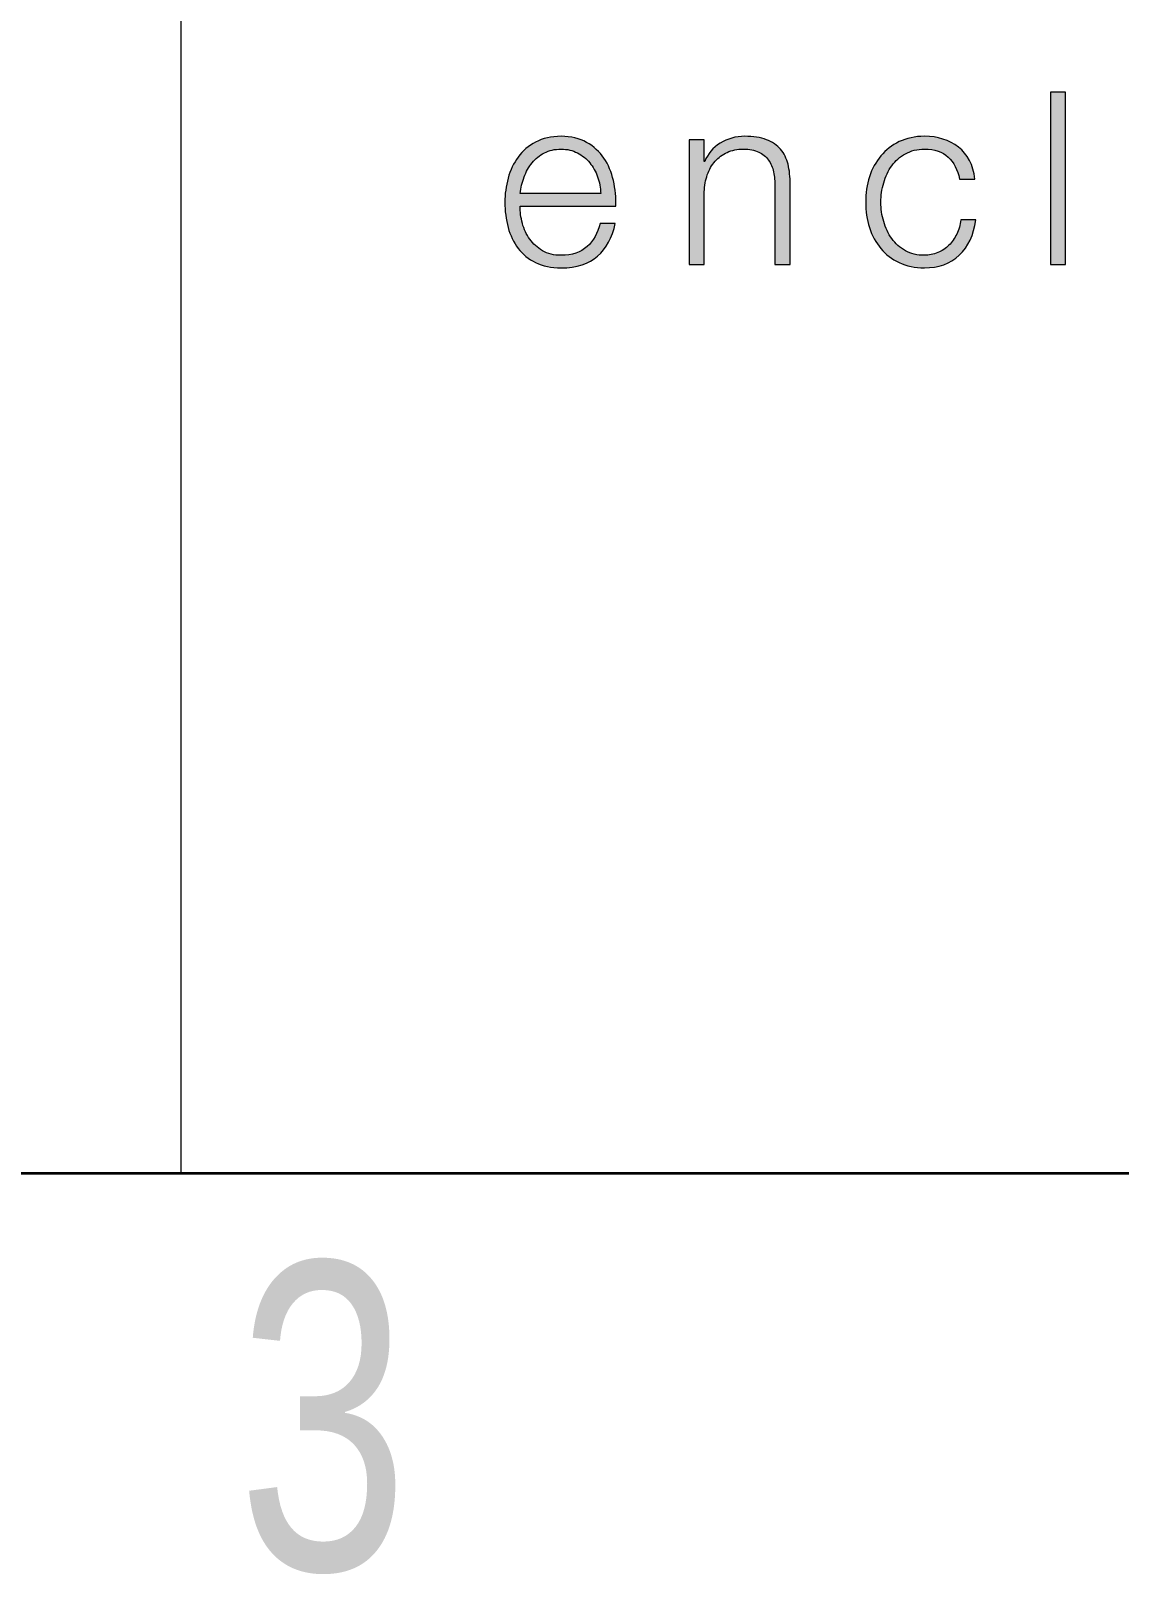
# Paper-space layout 'PCB' of a CAD drawing. Header units: millimetres. Extents: x 0 to 594, y 0 to 420.
# Drawn here: x 467.71 to 477.07, y 1.55 to 14.83 of the extents above; entities that cross this region are included whole.
import ezdxf

# ---------------------------------------------------------------- set-up
doc = ezdxf.new("R2010")
doc.units = ezdxf.units.MM
doc.linetypes.add('SLD-Solido', pattern=[0])
doc.layers.add('FORMAT', color=7, linetype='SLD-Solido', lineweight=35)
doc.styles.add('SLDTEXTSTYLE0', font='TXT', dxfattribs={"width": 0.75})

psp = doc.layouts.new('PCB')

# ---------------------------------------------------------------- hatches: boundary and pattern name
at = {"layer": 'FORMAT'}
psp.add_hatch(color=256, dxfattribs=at).paths.add_polyline_path([(476.614, 14.306), (476.483, 14.306), (476.483, 12.823), (476.614, 12.823)], flags=0)
h = psp.add_hatch(color=256, dxfattribs=at)
edge = h.paths.add_edge_path(flags=0)
edge.add_spline(control_points=[(472.742, 13.324), (472.745, 13.398), (472.738, 13.472), (472.722, 13.545)], knot_values=[21, 21, 21, 21, 22, 22, 22, 22], weights=[1, 1, 1, 1], degree=3, periodic=0)
edge.add_spline(control_points=[(472.722, 13.545), (472.705, 13.617), (472.678, 13.682), (472.64, 13.738)], knot_values=[0, 0, 0, 0, 1, 1, 1, 1], weights=[1, 1, 1, 1], degree=3, periodic=0)
edge.add_spline(control_points=[(472.64, 13.738), (472.602, 13.794), (472.552, 13.839), (472.491, 13.874)], knot_values=[1, 1, 1, 1, 2, 2, 2, 2], weights=[1, 1, 1, 1], degree=3, periodic=0)
edge.add_spline(control_points=[(472.491, 13.874), (472.43, 13.908), (472.357, 13.926), (472.271, 13.926)], knot_values=[2, 2, 2, 2, 3, 3, 3, 3], weights=[1, 1, 1, 1], degree=3, periodic=0)
edge.add_spline(control_points=[(472.271, 13.926), (472.187, 13.926), (472.114, 13.909), (472.052, 13.877)], knot_values=[3, 3, 3, 3, 4, 4, 4, 4], weights=[1, 1, 1, 1], degree=3, periodic=0)
edge.add_spline(control_points=[(472.052, 13.877), (471.991, 13.844), (471.94, 13.802), (471.902, 13.748)], knot_values=[4, 4, 4, 4, 5, 5, 5, 5], weights=[1, 1, 1, 1], degree=3, periodic=0)
edge.add_spline(control_points=[(471.902, 13.748), (471.863, 13.695), (471.834, 13.634), (471.815, 13.566)], knot_values=[5, 5, 5, 5, 6, 6, 6, 6], weights=[1, 1, 1, 1], degree=3, periodic=0)
edge.add_spline(control_points=[(471.815, 13.566), (471.797, 13.499), (471.787, 13.43), (471.787, 13.359)], knot_values=[6, 6, 6, 6, 7, 7, 7, 7], weights=[1, 1, 1, 1], degree=3, periodic=0)
edge.add_spline(control_points=[(471.787, 13.359), (471.787, 13.283), (471.797, 13.211), (471.815, 13.142)], knot_values=[7, 7, 7, 7, 8, 8, 8, 8], weights=[1, 1, 1, 1], degree=3, periodic=0)
edge.add_spline(control_points=[(471.815, 13.142), (471.834, 13.074), (471.863, 13.013), (471.902, 12.962)], knot_values=[8, 8, 8, 8, 9, 9, 9, 9], weights=[1, 1, 1, 1], degree=3, periodic=0)
edge.add_spline(control_points=[(471.902, 12.962), (471.94, 12.91), (471.991, 12.869), (472.052, 12.839)], knot_values=[9, 9, 9, 9, 10, 10, 10, 10], weights=[1, 1, 1, 1], degree=3, periodic=0)
edge.add_spline(control_points=[(472.052, 12.839), (472.114, 12.809), (472.187, 12.794), (472.271, 12.794)], knot_values=[10, 10, 10, 10, 11, 11, 11, 11], weights=[1, 1, 1, 1], degree=3, periodic=0)
edge.add_spline(control_points=[(472.271, 12.794), (472.407, 12.794), (472.512, 12.828), (472.586, 12.894)], knot_values=[11, 11, 11, 11, 12, 12, 12, 12], weights=[1, 1, 1, 1], degree=3, periodic=0)
edge.add_spline(control_points=[(472.586, 12.894), (472.66, 12.96), (472.711, 13.055), (472.738, 13.176)], knot_values=[12, 12, 12, 12, 13, 13, 13, 13], weights=[1, 1, 1, 1], degree=3, periodic=0)
edge.add_line((472.738, 13.176), (472.607, 13.176))
edge.add_spline(control_points=[(472.607, 13.176), (472.587, 13.093), (472.549, 13.027), (472.495, 12.977)], knot_values=[14, 14, 14, 14, 15, 15, 15, 15], weights=[1, 1, 1, 1], degree=3, periodic=0)
edge.add_spline(control_points=[(472.495, 12.977), (472.441, 12.927), (472.367, 12.902), (472.271, 12.902)], knot_values=[15, 15, 15, 15, 16, 16, 16, 16], weights=[1, 1, 1, 1], degree=3, periodic=0)
edge.add_spline(control_points=[(472.271, 12.902), (472.209, 12.902), (472.156, 12.915), (472.111, 12.942)], knot_values=[16, 16, 16, 16, 17, 17, 17, 17], weights=[1, 1, 1, 1], degree=3, periodic=0)
edge.add_spline(control_points=[(472.111, 12.942), (472.067, 12.968), (472.03, 13.001), (472.001, 13.041)], knot_values=[17, 17, 17, 17, 18, 18, 18, 18], weights=[1, 1, 1, 1], degree=3, periodic=0)
edge.add_spline(control_points=[(472.001, 13.041), (471.972, 13.081), (471.951, 13.127), (471.938, 13.177)], knot_values=[18, 18, 18, 18, 19, 19, 19, 19], weights=[1, 1, 1, 1], degree=3, periodic=0)
edge.add_spline(control_points=[(471.938, 13.177), (471.925, 13.228), (471.918, 13.277), (471.918, 13.324)], knot_values=[19, 19, 19, 19, 20, 20, 20, 20], weights=[1, 1, 1, 1], degree=3, periodic=0)
edge.add_line((471.918, 13.324), (472.742, 13.324))
edge = h.paths.add_edge_path(flags=0)
edge.add_spline(control_points=[(472.518, 13.698), (472.547, 13.663), (472.57, 13.623), (472.586, 13.577)], knot_values=[6, 6, 6, 6, 7, 7, 7, 7], weights=[1, 1, 1, 1], degree=3, periodic=0)
edge.add_spline(control_points=[(472.586, 13.577), (472.602, 13.531), (472.61, 13.483), (472.612, 13.434)], knot_values=[7, 7, 7, 7, 8, 8, 8, 8], weights=[1, 1, 1, 1], degree=3, periodic=0)
edge.add_line((472.612, 13.434), (471.918, 13.434))
edge.add_spline(control_points=[(471.918, 13.434), (471.924, 13.482), (471.935, 13.53), (471.953, 13.576)], knot_values=[0, 0, 0, 0, 1, 1, 1, 1], weights=[1, 1, 1, 1], degree=3, periodic=0)
edge.add_spline(control_points=[(471.953, 13.576), (471.97, 13.622), (471.993, 13.663), (472.022, 13.698)], knot_values=[1, 1, 1, 1, 2, 2, 2, 2], weights=[1, 1, 1, 1], degree=3, periodic=0)
edge.add_spline(control_points=[(472.022, 13.698), (472.051, 13.734), (472.086, 13.762), (472.128, 13.783)], knot_values=[2, 2, 2, 2, 3, 3, 3, 3], weights=[1, 1, 1, 1], degree=3, periodic=0)
edge.add_spline(control_points=[(472.128, 13.783), (472.169, 13.805), (472.217, 13.816), (472.271, 13.816)], knot_values=[3, 3, 3, 3, 4, 4, 4, 4], weights=[1, 1, 1, 1], degree=3, periodic=0)
edge.add_spline(control_points=[(472.271, 13.816), (472.324, 13.816), (472.371, 13.805), (472.412, 13.783)], knot_values=[4, 4, 4, 4, 5, 5, 5, 5], weights=[1, 1, 1, 1], degree=3, periodic=0)
edge.add_spline(control_points=[(472.412, 13.783), (472.454, 13.762), (472.489, 13.734), (472.518, 13.698)], knot_values=[5, 5, 5, 5, 6, 6, 6, 6], weights=[1, 1, 1, 1], degree=3, periodic=0)
h = psp.add_hatch(color=256, dxfattribs=at)
edge = h.paths.add_edge_path(flags=0)
edge.add_spline(control_points=[(474.225, 13.685), (474.212, 13.736), (474.191, 13.779), (474.16, 13.815)], knot_values=[22, 22, 22, 22, 23, 23, 23, 23], weights=[1, 1, 1, 1], degree=3, periodic=0)
edge.add_spline(control_points=[(474.16, 13.815), (474.13, 13.85), (474.089, 13.877), (474.039, 13.897)], knot_values=[0, 0, 0, 0, 1, 1, 1, 1], weights=[1, 1, 1, 1], degree=3, periodic=0)
edge.add_spline(control_points=[(474.039, 13.897), (473.988, 13.916), (473.926, 13.926), (473.851, 13.926)], knot_values=[1, 1, 1, 1, 2, 2, 2, 2], weights=[1, 1, 1, 1], degree=3, periodic=0)
edge.add_spline(control_points=[(473.851, 13.926), (473.775, 13.926), (473.705, 13.906), (473.641, 13.867)], knot_values=[2, 2, 2, 2, 3, 3, 3, 3], weights=[1, 1, 1, 1], degree=3, periodic=0)
edge.add_spline(control_points=[(473.641, 13.867), (473.578, 13.827), (473.533, 13.775), (473.508, 13.71)], knot_values=[3, 3, 3, 3, 4, 4, 4, 4], weights=[1, 1, 1, 1], degree=3, periodic=0)
edge.add_line((473.508, 13.71), (473.504, 13.71))
edge.add_line((473.504, 13.71), (473.504, 13.895))
edge.add_line((473.504, 13.895), (473.373, 13.895))
edge.add_line((473.373, 13.895), (473.373, 12.823))
edge.add_line((473.373, 12.823), (473.504, 12.823))
edge.add_line((473.504, 12.823), (473.504, 13.448))
edge.add_spline(control_points=[(473.504, 13.448), (473.506, 13.501), (473.514, 13.55), (473.53, 13.595)], knot_values=[10, 10, 10, 10, 11, 11, 11, 11], weights=[1, 1, 1, 1], degree=3, periodic=0)
edge.add_spline(control_points=[(473.53, 13.595), (473.546, 13.64), (473.568, 13.678), (473.597, 13.711)], knot_values=[11, 11, 11, 11, 12, 12, 12, 12], weights=[1, 1, 1, 1], degree=3, periodic=0)
edge.add_spline(control_points=[(473.597, 13.711), (473.625, 13.743), (473.66, 13.769), (473.7, 13.788)], knot_values=[12, 12, 12, 12, 13, 13, 13, 13], weights=[1, 1, 1, 1], degree=3, periodic=0)
edge.add_spline(control_points=[(473.7, 13.788), (473.741, 13.806), (473.788, 13.816), (473.84, 13.816)], knot_values=[13, 13, 13, 13, 14, 14, 14, 14], weights=[1, 1, 1, 1], degree=3, periodic=0)
edge.add_spline(control_points=[(473.84, 13.816), (473.893, 13.816), (473.937, 13.807), (473.972, 13.791)], knot_values=[14, 14, 14, 14, 15, 15, 15, 15], weights=[1, 1, 1, 1], degree=3, periodic=0)
edge.add_spline(control_points=[(473.972, 13.791), (474.008, 13.774), (474.036, 13.751), (474.056, 13.722)], knot_values=[15, 15, 15, 15, 16, 16, 16, 16], weights=[1, 1, 1, 1], degree=3, periodic=0)
edge.add_spline(control_points=[(474.056, 13.722), (474.077, 13.693), (474.092, 13.659), (474.1, 13.619)], knot_values=[16, 16, 16, 16, 17, 17, 17, 17], weights=[1, 1, 1, 1], degree=3, periodic=0)
edge.add_spline(control_points=[(474.1, 13.619), (474.108, 13.58), (474.112, 13.538), (474.112, 13.492)], knot_values=[17, 17, 17, 17, 18, 18, 18, 18], weights=[1, 1, 1, 1], degree=3, periodic=0)
edge.add_line((474.112, 13.492), (474.112, 12.823))
edge.add_line((474.112, 12.823), (474.243, 12.823))
edge.add_line((474.243, 12.823), (474.243, 13.513))
edge.add_spline(control_points=[(474.243, 13.513), (474.243, 13.576), (474.237, 13.634), (474.225, 13.685)], knot_values=[21, 21, 21, 21, 22, 22, 22, 22], weights=[1, 1, 1, 1], degree=3, periodic=0)
h = psp.add_hatch(color=256, dxfattribs=at)
edge = h.paths.add_edge_path(flags=0)
edge.add_spline(control_points=[(475.711, 13.207), (475.707, 13.163), (475.695, 13.122), (475.677, 13.085)], knot_values=[27, 27, 27, 27, 28, 28, 28, 28], weights=[1, 1, 1, 1], degree=3, periodic=0)
edge.add_spline(control_points=[(475.677, 13.085), (475.66, 13.048), (475.637, 13.016), (475.609, 12.989)], knot_values=[0, 0, 0, 0, 1, 1, 1, 1], weights=[1, 1, 1, 1], degree=3, periodic=0)
edge.add_spline(control_points=[(475.609, 12.989), (475.581, 12.961), (475.55, 12.94), (475.514, 12.925)], knot_values=[1, 1, 1, 1, 2, 2, 2, 2], weights=[1, 1, 1, 1], degree=3, periodic=0)
edge.add_spline(control_points=[(475.514, 12.925), (475.477, 12.91), (475.44, 12.902), (475.399, 12.902)], knot_values=[2, 2, 2, 2, 3, 3, 3, 3], weights=[1, 1, 1, 1], degree=3, periodic=0)
edge.add_spline(control_points=[(475.399, 12.902), (475.337, 12.902), (475.282, 12.915), (475.235, 12.942)], knot_values=[3, 3, 3, 3, 4, 4, 4, 4], weights=[1, 1, 1, 1], degree=3, periodic=0)
edge.add_spline(control_points=[(475.235, 12.942), (475.188, 12.968), (475.149, 13.003), (475.118, 13.046)], knot_values=[4, 4, 4, 4, 5, 5, 5, 5], weights=[1, 1, 1, 1], degree=3, periodic=0)
edge.add_spline(control_points=[(475.118, 13.046), (475.087, 13.088), (475.063, 13.137), (475.048, 13.192)], knot_values=[5, 5, 5, 5, 6, 6, 6, 6], weights=[1, 1, 1, 1], degree=3, periodic=0)
edge.add_spline(control_points=[(475.048, 13.192), (475.032, 13.247), (475.024, 13.302), (475.024, 13.359)], knot_values=[6, 6, 6, 6, 7, 7, 7, 7], weights=[1, 1, 1, 1], degree=3, periodic=0)
edge.add_spline(control_points=[(475.024, 13.359), (475.024, 13.416), (475.032, 13.471), (475.048, 13.526)], knot_values=[7, 7, 7, 7, 8, 8, 8, 8], weights=[1, 1, 1, 1], degree=3, periodic=0)
edge.add_spline(control_points=[(475.048, 13.526), (475.063, 13.581), (475.087, 13.63), (475.118, 13.673)], knot_values=[8, 8, 8, 8, 9, 9, 9, 9], weights=[1, 1, 1, 1], degree=3, periodic=0)
edge.add_spline(control_points=[(475.118, 13.673), (475.149, 13.715), (475.188, 13.75), (475.235, 13.776)], knot_values=[9, 9, 9, 9, 10, 10, 10, 10], weights=[1, 1, 1, 1], degree=3, periodic=0)
edge.add_spline(control_points=[(475.235, 13.776), (475.282, 13.802), (475.337, 13.816), (475.399, 13.816)], knot_values=[10, 10, 10, 10, 11, 11, 11, 11], weights=[1, 1, 1, 1], degree=3, periodic=0)
edge.add_spline(control_points=[(475.399, 13.816), (475.487, 13.816), (475.554, 13.793), (475.603, 13.747)], knot_values=[11, 11, 11, 11, 12, 12, 12, 12], weights=[1, 1, 1, 1], degree=3, periodic=0)
edge.add_spline(control_points=[(475.603, 13.747), (475.651, 13.702), (475.684, 13.639), (475.702, 13.558)], knot_values=[12, 12, 12, 12, 13, 13, 13, 13], weights=[1, 1, 1, 1], degree=3, periodic=0)
edge.add_line((475.702, 13.558), (475.833, 13.558))
edge.add_spline(control_points=[(475.833, 13.558), (475.818, 13.681), (475.771, 13.773), (475.691, 13.834)], knot_values=[14, 14, 14, 14, 15, 15, 15, 15], weights=[1, 1, 1, 1], degree=3, periodic=0)
edge.add_spline(control_points=[(475.691, 13.834), (475.611, 13.895), (475.514, 13.926), (475.399, 13.926)], knot_values=[15, 15, 15, 15, 16, 16, 16, 16], weights=[1, 1, 1, 1], degree=3, periodic=0)
edge.add_spline(control_points=[(475.399, 13.926), (475.318, 13.926), (475.245, 13.91), (475.182, 13.88)], knot_values=[16, 16, 16, 16, 17, 17, 17, 17], weights=[1, 1, 1, 1], degree=3, periodic=0)
edge.add_spline(control_points=[(475.182, 13.88), (475.119, 13.85), (475.067, 13.809), (475.024, 13.758)], knot_values=[17, 17, 17, 17, 18, 18, 18, 18], weights=[1, 1, 1, 1], degree=3, periodic=0)
edge.add_spline(control_points=[(475.024, 13.758), (474.981, 13.706), (474.948, 13.647), (474.926, 13.578)], knot_values=[18, 18, 18, 18, 19, 19, 19, 19], weights=[1, 1, 1, 1], degree=3, periodic=0)
edge.add_spline(control_points=[(474.926, 13.578), (474.904, 13.509), (474.893, 13.436), (474.893, 13.359)], knot_values=[19, 19, 19, 19, 20, 20, 20, 20], weights=[1, 1, 1, 1], degree=3, periodic=0)
edge.add_spline(control_points=[(474.893, 13.359), (474.893, 13.281), (474.904, 13.209), (474.926, 13.14)], knot_values=[20, 20, 20, 20, 21, 21, 21, 21], weights=[1, 1, 1, 1], degree=3, periodic=0)
edge.add_spline(control_points=[(474.926, 13.14), (474.948, 13.072), (474.981, 13.012), (475.024, 12.96)], knot_values=[21, 21, 21, 21, 22, 22, 22, 22], weights=[1, 1, 1, 1], degree=3, periodic=0)
edge.add_spline(control_points=[(475.024, 12.96), (475.067, 12.909), (475.119, 12.869), (475.182, 12.839)], knot_values=[22, 22, 22, 22, 23, 23, 23, 23], weights=[1, 1, 1, 1], degree=3, periodic=0)
edge.add_spline(control_points=[(475.182, 12.839), (475.245, 12.809), (475.318, 12.794), (475.399, 12.794)], knot_values=[23, 23, 23, 23, 24, 24, 24, 24], weights=[1, 1, 1, 1], degree=3, periodic=0)
edge.add_spline(control_points=[(475.399, 12.794), (475.521, 12.794), (475.621, 12.831), (475.698, 12.903)], knot_values=[24, 24, 24, 24, 25, 25, 25, 25], weights=[1, 1, 1, 1], degree=3, periodic=0)
edge.add_spline(control_points=[(475.698, 12.903), (475.776, 12.976), (475.824, 13.077), (475.841, 13.207)], knot_values=[25, 25, 25, 25, 26, 26, 26, 26], weights=[1, 1, 1, 1], degree=3, periodic=0)
edge.add_line((475.841, 13.207), (475.711, 13.207))

# ---------------------------------------------------------------- linework, layer by layer
at = {"color": 7, "linetype": 'SLD-Solido', "lineweight": 18}
psp.add_line((469, 5), (469, 55), dxfattribs=at)
at = {"color": 7, "linetype": 'SLD-Solido', "lineweight": 35}
psp.add_line((589, 5), (5, 5), dxfattribs=at)
at = {"layer": 'FORMAT', "linetype": 'SLD-Solido', "lineweight": 18}
for p, q in [((476.614, 14.306), (476.483, 14.306)), ((476.483, 14.306), (476.483, 12.823)), ((476.614, 12.823), (476.614, 14.306)), ((473.504, 13.895), (473.373, 13.895)), ((473.373, 13.895), (473.373, 12.823)), ((473.504, 13.71), (473.504, 13.895)), ((473.508, 13.71), (473.504, 13.71)), ((475.702, 13.558), (475.833, 13.558)), ((472.612, 13.434), (471.918, 13.434)), ((473.504, 12.823), (473.504, 13.448)), ((474.112, 13.492), (474.112, 12.823)), ((474.243, 12.823), (474.243, 13.513)), ((471.918, 13.324), (472.742, 13.324)), ((472.738, 13.176), (472.607, 13.176)), ((475.841, 13.207), (475.711, 13.207)), ((473.373, 12.823), (473.504, 12.823)), ((474.112, 12.823), (474.243, 12.823)), ((476.483, 12.823), (476.614, 12.823))]:
    psp.add_line(p, q, dxfattribs=at)
for points in [[(472.052, 13.877), (471.991, 13.844), (471.94, 13.802), (471.902, 13.748)], [(472.271, 13.926), (472.187, 13.926), (472.114, 13.909), (472.052, 13.877)], [(472.128, 13.783), (472.169, 13.805), (472.217, 13.816), (472.271, 13.816)], [(472.491, 13.874), (472.43, 13.908), (472.357, 13.926), (472.271, 13.926)], [(472.271, 13.816), (472.324, 13.816), (472.371, 13.805), (472.412, 13.783)], [(472.64, 13.738), (472.602, 13.794), (472.552, 13.839), (472.491, 13.874)], [(473.641, 13.867), (473.578, 13.827), (473.533, 13.775), (473.508, 13.71)], [(473.851, 13.926), (473.775, 13.926), (473.705, 13.906), (473.641, 13.867)], [(473.7, 13.788), (473.741, 13.806), (473.788, 13.816), (473.84, 13.816)], [(473.84, 13.816), (473.893, 13.816), (473.937, 13.807), (473.972, 13.791)], [(474.039, 13.897), (473.988, 13.916), (473.926, 13.926), (473.851, 13.926)], [(474.16, 13.815), (474.13, 13.85), (474.089, 13.877), (474.039, 13.897)], [(474.225, 13.685), (474.212, 13.736), (474.191, 13.779), (474.16, 13.815)], [(475.182, 13.88), (475.119, 13.85), (475.067, 13.809), (475.024, 13.758)], [(475.399, 13.926), (475.318, 13.926), (475.245, 13.91), (475.182, 13.88)], [(475.235, 13.776), (475.282, 13.802), (475.337, 13.816), (475.399, 13.816)], [(475.691, 13.834), (475.611, 13.895), (475.514, 13.926), (475.399, 13.926)], [(475.399, 13.816), (475.487, 13.816), (475.554, 13.793), (475.603, 13.747)], [(475.833, 13.558), (475.818, 13.681), (475.771, 13.773), (475.691, 13.834)], [(471.902, 13.748), (471.863, 13.695), (471.834, 13.634), (471.815, 13.566)], [(471.953, 13.576), (471.97, 13.622), (471.993, 13.663), (472.022, 13.698)], [(472.022, 13.698), (472.051, 13.734), (472.086, 13.762), (472.128, 13.783)], [(472.412, 13.783), (472.454, 13.762), (472.489, 13.734), (472.518, 13.698)], [(472.518, 13.698), (472.547, 13.663), (472.57, 13.623), (472.586, 13.577)], [(472.722, 13.545), (472.705, 13.617), (472.678, 13.682), (472.64, 13.738)], [(473.53, 13.595), (473.546, 13.64), (473.568, 13.678), (473.597, 13.711)], [(473.597, 13.711), (473.625, 13.743), (473.66, 13.769), (473.7, 13.788)], [(473.972, 13.791), (474.008, 13.774), (474.036, 13.751), (474.056, 13.722)], [(474.056, 13.722), (474.077, 13.693), (474.092, 13.659), (474.1, 13.619)], [(474.243, 13.513), (474.243, 13.576), (474.237, 13.634), (474.225, 13.685)], [(475.024, 13.758), (474.981, 13.706), (474.948, 13.647), (474.926, 13.578)], [(475.118, 13.673), (475.149, 13.715), (475.188, 13.75), (475.235, 13.776)], [(475.603, 13.747), (475.651, 13.702), (475.684, 13.639), (475.702, 13.558)], [(471.815, 13.566), (471.797, 13.499), (471.787, 13.43), (471.787, 13.359)], [(471.918, 13.434), (471.924, 13.482), (471.935, 13.53), (471.953, 13.576)], [(472.586, 13.577), (472.602, 13.531), (472.61, 13.483), (472.612, 13.434)], [(473.504, 13.448), (473.506, 13.501), (473.514, 13.55), (473.53, 13.595)], [(474.1, 13.619), (474.108, 13.58), (474.112, 13.538), (474.112, 13.492)], [(474.926, 13.578), (474.904, 13.509), (474.893, 13.436), (474.893, 13.359)], [(475.048, 13.526), (475.063, 13.581), (475.087, 13.63), (475.118, 13.673)], [(472.742, 13.324), (472.745, 13.398), (472.738, 13.472), (472.722, 13.545)], [(475.024, 13.359), (475.024, 13.416), (475.032, 13.471), (475.048, 13.526)], [(471.787, 13.359), (471.787, 13.283), (471.797, 13.211), (471.815, 13.142)], [(471.938, 13.177), (471.925, 13.228), (471.918, 13.277), (471.918, 13.324)], [(474.893, 13.359), (474.893, 13.281), (474.904, 13.209), (474.926, 13.14)], [(475.048, 13.192), (475.032, 13.247), (475.024, 13.302), (475.024, 13.359)], [(472.001, 13.041), (471.972, 13.081), (471.951, 13.127), (471.938, 13.177)], [(472.607, 13.176), (472.587, 13.093), (472.549, 13.027), (472.495, 12.977)], [(472.586, 12.894), (472.66, 12.96), (472.711, 13.055), (472.738, 13.176)], [(475.118, 13.046), (475.087, 13.088), (475.063, 13.137), (475.048, 13.192)], [(475.711, 13.207), (475.707, 13.163), (475.695, 13.122), (475.677, 13.085)], [(475.698, 12.903), (475.776, 12.976), (475.824, 13.077), (475.841, 13.207)], [(471.815, 13.142), (471.834, 13.074), (471.863, 13.013), (471.902, 12.962)], [(472.111, 12.942), (472.067, 12.968), (472.03, 13.001), (472.001, 13.041)], [(474.926, 13.14), (474.948, 13.072), (474.981, 13.012), (475.024, 12.96)], [(475.235, 12.942), (475.188, 12.968), (475.149, 13.003), (475.118, 13.046)], [(475.677, 13.085), (475.66, 13.048), (475.637, 13.016), (475.609, 12.989)], [(471.902, 12.962), (471.94, 12.91), (471.991, 12.869), (472.052, 12.839)], [(472.271, 12.902), (472.209, 12.902), (472.156, 12.915), (472.111, 12.942)], [(472.495, 12.977), (472.441, 12.927), (472.367, 12.902), (472.271, 12.902)], [(472.271, 12.794), (472.407, 12.794), (472.512, 12.828), (472.586, 12.894)], [(475.024, 12.96), (475.067, 12.909), (475.119, 12.869), (475.182, 12.839)], [(475.399, 12.902), (475.337, 12.902), (475.282, 12.915), (475.235, 12.942)], [(475.514, 12.925), (475.477, 12.91), (475.44, 12.902), (475.399, 12.902)], [(475.399, 12.794), (475.521, 12.794), (475.621, 12.831), (475.698, 12.903)], [(475.609, 12.989), (475.581, 12.961), (475.55, 12.94), (475.514, 12.925)], [(472.052, 12.839), (472.114, 12.809), (472.187, 12.794), (472.271, 12.794)], [(475.182, 12.839), (475.245, 12.809), (475.318, 12.794), (475.399, 12.794)]]:
    psp.add_open_spline(points, degree=3, dxfattribs=at)

# ---------------------------------------------------------------- texts
at = {"color": 7, "linetype": 'Continuous', "lineweight": 0, "insert": (470.223, 4.237), "char_height": 2.646, "attachment_point": 2, "style": 'SLDTEXTSTYLE0'}
psp.add_mtext('3', dxfattribs=at)

doc.saveas('drawing.dxf')
